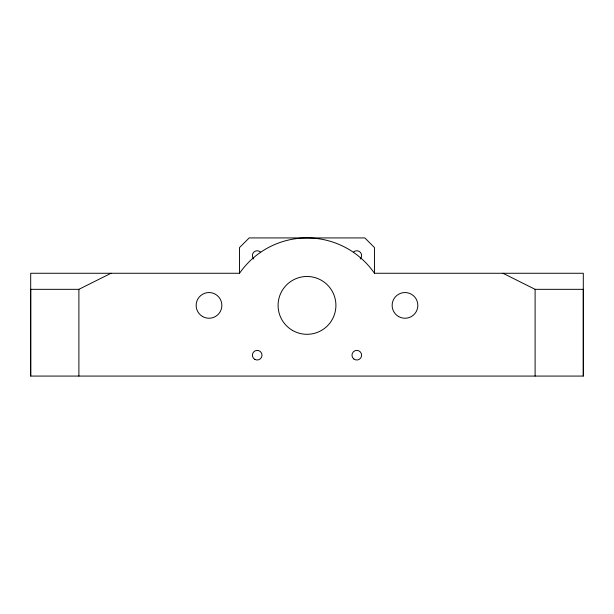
<?xml version="1.0" encoding="UTF-8"?>
<svg xmlns="http://www.w3.org/2000/svg" width="614" height="614" viewBox="0 0 614 614"><rect width="100%" height="100%" fill="white"/><g stroke="black" fill="none" stroke-linecap="round" stroke-linejoin="round"><path stroke-width="0.92" d="M30.7 376.075L30.7 273.268L239.529 273.268A82.069 82.069 0 0 1 374.471 273.268L583.3 273.268L583.3 376.075L30.7 376.075L30.7 289.332L78.891 289.332L111.019 273.268M239.529 273.268L239.529 247.565L249.169 237.925L364.831 237.925L374.471 247.565L374.471 273.268M502.981 273.268L535.109 289.332L583.3 289.332L583.3 376.075M535.109 289.332L535.109 376.075M78.891 289.332L78.891 376.075M353.388 252.185A4.82 4.82 0 0 1 360.203 252.185A4.82 4.82 0 0 1 360.203 259.001M253.797 259.001A4.82 4.82 0 0 1 253.797 252.185A4.82 4.82 0 0 1 260.612 252.185M353.848 359.006A4.82 4.82 0 0 0 361.577 355.836A4.82 4.82 0 0 0 354.969 350.732A4.82 4.82 0 0 0 353.848 359.006M254.795 359.367A4.82 4.82 0 0 0 262.017 355.191A4.82 4.82 0 0 0 254.795 351.016A4.82 4.82 0 0 0 254.795 359.367M292.54 330.432A28.912 28.912 0 0 0 335.912 305.396A28.912 28.912 0 0 0 292.54 280.352A28.912 28.912 0 0 0 292.54 330.432M398.563 316.525A12.848 12.848 0 0 0 417.842 305.396A12.848 12.848 0 0 0 398.563 294.267A12.848 12.848 0 0 0 398.563 316.525M202.582 316.525A12.848 12.848 0 0 0 221.861 305.396A12.848 12.848 0 0 0 202.582 294.267A12.848 12.848 0 0 0 202.582 316.525"/></g></svg>
